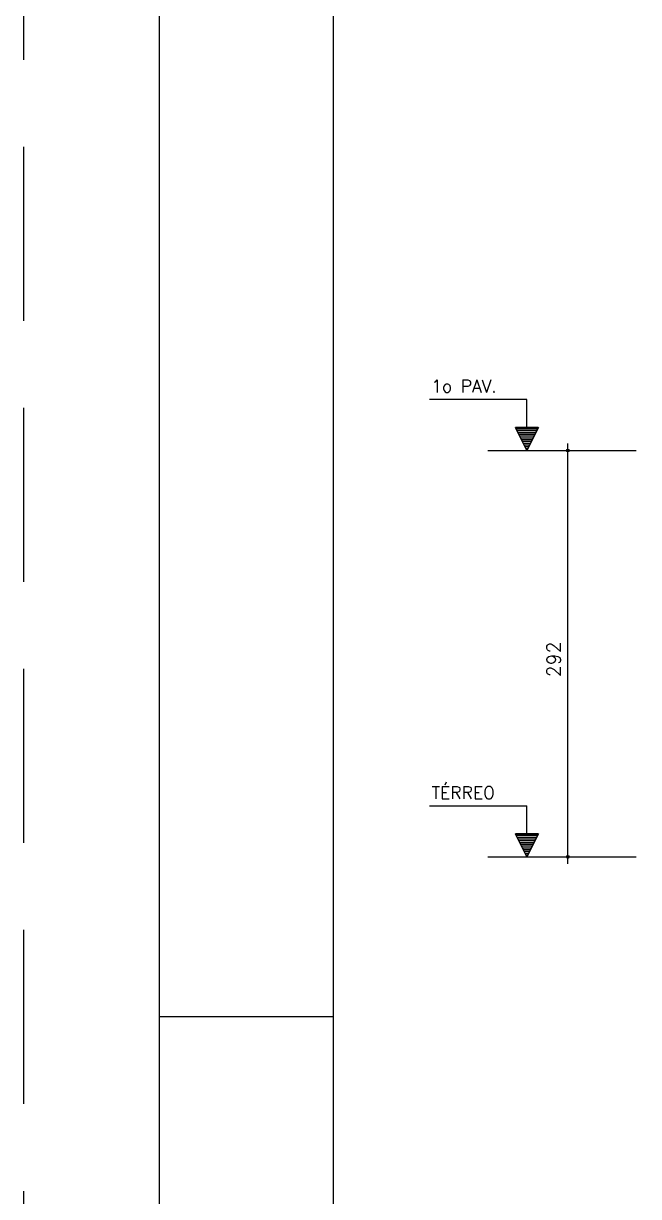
# Model space of a CAD drawing. Extents: x -1.9 to 86, y -1.6 to 60.9.
# Drawn here: x -1.95 to 6.89, y 27.12 to 43.97 of the extents above; entities that cross this region are included whole.
import ezdxf

# ---------------------------------------------------------------- set-up
doc = ezdxf.new("R2010")
doc.units = 0
doc.header["$MEASUREMENT"] = 0
doc.linetypes.add('HIDDEN', pattern=[0.375, 0.25, -0.125])
doc.layers.get('0').update_dxf_attribs({"linetype": 'CONTINUOUS'})
doc.layers.get('Defpoints').update_dxf_attribs({"linetype": 'CONTINUOUS'})
for name, color, linetype in [('ARQ_FOLHA', 7, 'CONTINUOUS'), ('PENA_01', 1, 'CONTINUOUS'), ('PENA_02', 2, 'CONTINUOUS'), ('PENA_03', 3, 'CONTINUOUS')]:
    doc.layers.add(name, color=color, linetype=linetype)
doc.styles.get("Standard").update_dxf_attribs({"font": 'ROMANS.SHX'})

# ---------------------------------------------------------------- blocks, each defined once
blk = doc.blocks.new('FOLHA A1 - 841 X 594')
at = {"layer": 'ARQ_FOLHA', "color": 1}
blk.add_line((-816, 297), (-841, 297), dxfattribs=at)
for points in [[(-841, 0), (0, 0), (0, 594), (-841, 594)], [(-816, 10), (-10, 10), (-10, 584), (-816, 584)]]:
    blk.add_lwpolyline(points, close=True, dxfattribs=at)
at = {"layer": 'Defpoints', "color": 8, "linetype": 'HIDDEN', "ltscale": 100}
blk.add_lwpolyline([(-860.5, 609.5), (-860.5, -15.5), (19.5, -15.5), (19.5, 609.5)], close=True, dxfattribs=at)
blk = doc.blocks.new('*U24')
blk.add_blockref('FOLHA A1 - 841 X 594', (0, 0))

msp = doc.modelspace()

# ---------------------------------------------------------------- linework, layer by layer
at = {"layer": 'PENA_01', "linetype": 'Continuous'}
for p, q in [((4.72275, 37.835889), (6.853614, 37.835889)), ((4.72275, 31.995889), (6.853614, 31.995889))]:
    msp.add_line(p, q, dxfattribs=at)
at = {"layer": 'PENA_02', "linetype": 'Continuous'}
for centre, radius in [((5.868896, 37.835889), 0.02), ((5.868896, 37.835889), 0.01), ((5.868896, 31.995889), 0.02), ((5.868896, 31.995889), 0.01)]:
    msp.add_circle(centre, radius, dxfattribs=at)
at = {"layer": 'PENA_03', "linetype": 'Continuous'}
for p, q in [((5.281749, 38.567754), (3.881749, 38.567754)), ((5.281749, 38.167754), (5.281749, 38.567754)), ((5.283149, 38.167754), (5.283149, 38.569154)), ((5.282449, 37.835889), (5.116516, 38.167754)), ((5.116516, 38.167754), (5.281749, 38.167754)), ((5.282449, 37.839011), (5.118772, 38.166363)), ((5.446125, 38.166363), (5.118772, 38.166363)), ((5.435618, 38.142226), (5.129279, 38.142226)), ((5.422854, 38.116698), (5.142044, 38.116698)), ((5.41009, 38.09117), (5.154808, 38.09117)), ((5.448382, 38.167754), (5.282449, 37.835889)), ((5.446125, 38.166364), (5.282449, 37.83901)), ((5.283149, 38.167754), (5.448382, 38.167754)), ((5.397325, 38.065642), (5.167572, 38.065642)), ((5.384561, 38.040114), (5.180336, 38.040114)), ((5.371797, 38.014586), (5.1931, 38.014586)), ((5.359033, 37.989058), (5.205864, 37.989058)), ((5.346269, 37.96353), (5.218628, 37.96353)), ((5.333505, 37.938002), (5.231392, 37.938002)), ((5.868896, 31.895356), (5.868896, 37.935889)), ((5.320741, 37.912474), (5.244156, 37.912474)), ((5.307977, 37.886945), (5.25692, 37.886945)), ((5.295213, 37.861417), (5.269685, 37.861417)), ((5.281749, 32.727754), (3.881749, 32.727754)), ((5.281749, 32.327754), (5.281749, 32.727754)), ((5.283149, 32.327754), (5.283149, 32.729154)), ((5.282449, 31.995889), (5.116516, 32.327754)), ((5.116516, 32.327754), (5.281749, 32.327754)), ((5.282449, 31.999011), (5.118772, 32.326363)), ((5.446125, 32.326363), (5.118772, 32.326363)), ((5.435618, 32.302226), (5.129279, 32.302226)), ((5.422854, 32.276698), (5.142044, 32.276698)), ((5.41009, 32.25117), (5.154808, 32.25117)), ((5.397325, 32.225642), (5.167572, 32.225642)), ((5.384561, 32.200114), (5.180336, 32.200114)), ((5.448382, 32.327754), (5.282449, 31.995889)), ((5.446125, 32.326364), (5.282449, 31.99901)), ((5.283149, 32.327754), (5.448382, 32.327754)), ((5.371797, 32.174586), (5.1931, 32.174586)), ((5.359033, 32.149058), (5.205864, 32.149058)), ((5.346269, 32.12353), (5.218628, 32.12353)), ((5.333505, 32.098002), (5.231392, 32.098002)), ((5.320741, 32.072474), (5.244156, 32.072474)), ((5.307977, 32.046945), (5.25692, 32.046945)), ((5.295213, 32.021417), (5.269685, 32.021417))]:
    msp.add_line(p, q, dxfattribs=at)

# ---------------------------------------------------------------- block references
at = {"xscale": 0.09999999999999938, "yscale": 0.09999999999999938, "zscale": 0.09999999999999938}
msp.add_blockref('*U24', (84.1, -0.002501), dxfattribs=at)

# ---------------------------------------------------------------- texts
at = {"layer": 'PENA_03', "linetype": 'Continuous'}
for s, p in [('1o PAV.', (3.907455, 38.669628)), ('TÉRREO', (3.912021, 32.829628))]:
    msp.add_text(s, height=0.18, dxfattribs=at).set_placement(p)
msp.add_text('292', height=0.2, rotation=90, dxfattribs=at).set_placement((5.766592, 34.577286))

doc.saveas('drawing.dxf')
